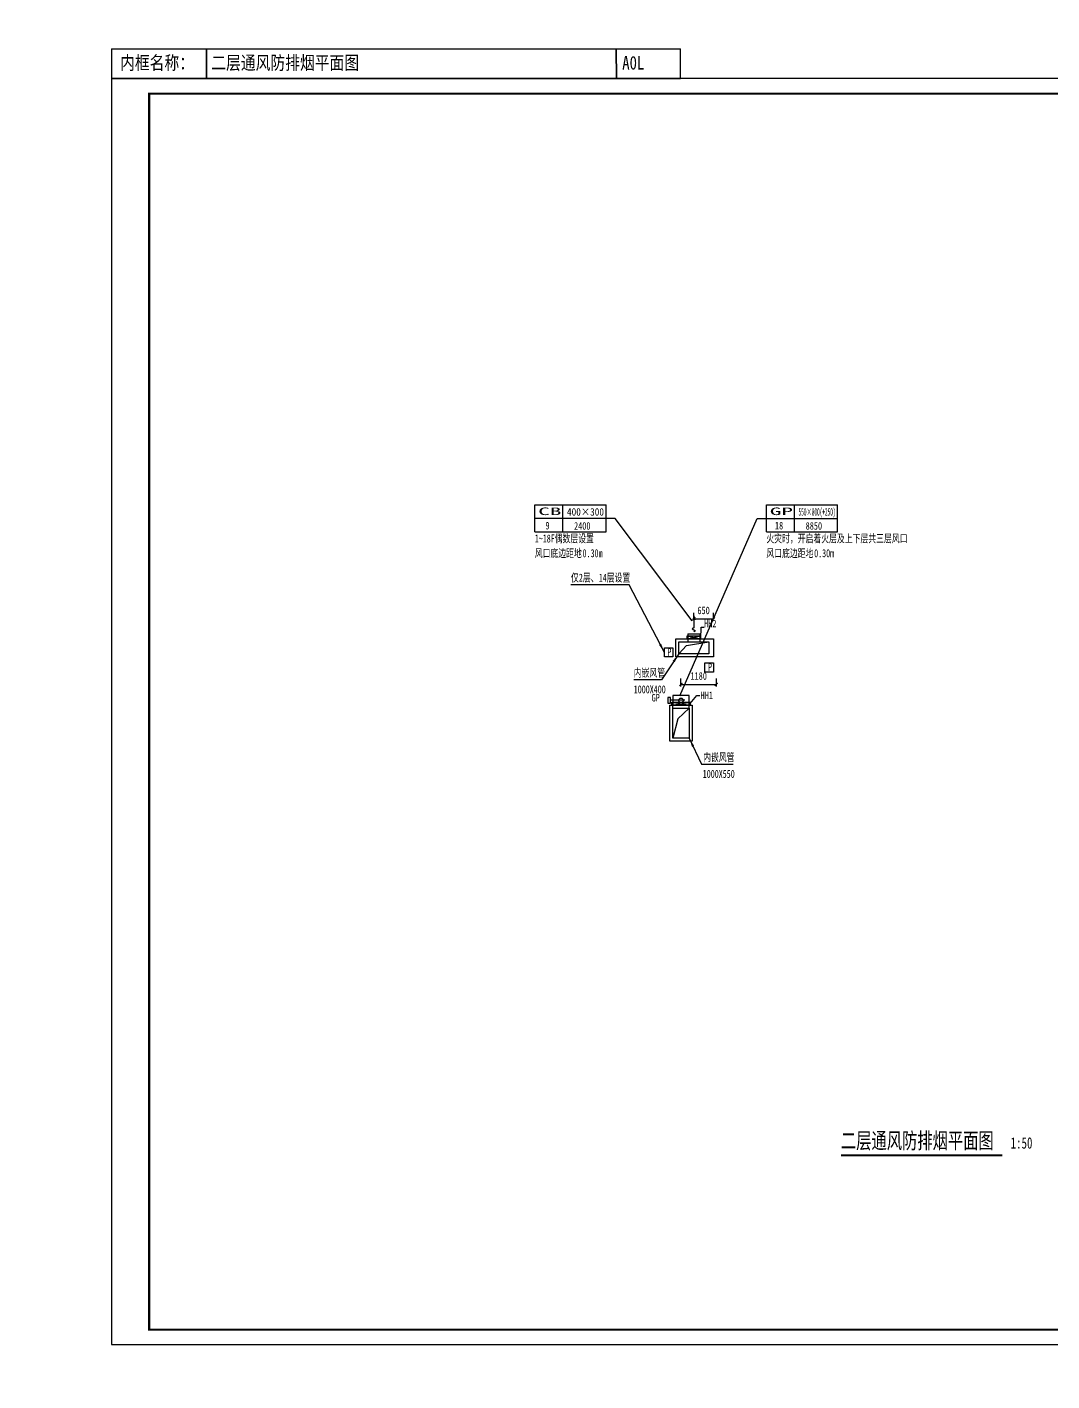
# Model space of a CAD drawing. Extents: x 3076 to 2381076, y 96010 to 1796010.
# Drawn here: x 370946 to 404993, y 718981 to 763944 of the extents above; entities that cross this region are included whole.
import ezdxf
from ezdxf.enums import TextEntityAlignment as Align

# ---------------------------------------------------------------- set-up
doc = ezdxf.new("R2010")
doc.units = 0
doc.header["$LTSCALE"] = 1000
doc.layers.get('0').update_dxf_attribs({"linetype": 'CONTINUOUS'})
for name, color, linetype in [('C-SHET-SHET', 7, 'CONTINUOUS'), ('DIM_SYMB', 3, 'CONTINUOUS'), ('H-DAPP-FDAMP', 161, 'CONTINUOUS'), ('H-DAPP-FGRIL', 161, 'CONTINUOUS'), ('H-DIMS', 7, 'CONTINUOUS'), ('H-DIMS-DUCT', 7, 'CONTINUOUS'), ('H-DUCT-FIRE', 20, 'CONTINUOUS'), ('H-HOLE', 7, 'CONTINUOUS'), ('h-hole-dims', 7, 'CONTINUOUS'), ('TH_TEXT', 7, 'CONTINUOUS')]:
    doc.layers.add(name, color=color, linetype=linetype)
doc.layers.add('内框', color=8, linetype='CONTINUOUS', plot=False)
doc.styles.add('TH-STYLE1', font='', dxfattribs={"width": 0.7})
doc.styles.add('黑体', font='simhei.ttf')
doc.styles.get('TH-STYLE1').set_extended_font_data('SimSun')
doc.dimstyles.new('TH-DIM100', dxfattribs={"dimscale": 100, "dimtxt": 2.5, "dimasz": 1, "dimexe": 2, "dimexo": 3, "dimgap": 1.5, "dimtad": 1, "dimdec": 0, "dimrnd": 10, "dimdsep": 46, "dimtxsty": 'TH-STYLE1', "dimblk": 'ARCHTICK', "dimcen": 0, "dimclrd": 256, "dimclre": 256, "dimclrt": 256, "dimazin": 2, "dimtfac": 1, "dimtdec": 0, "dimtofl": 0, "dimtmove": 0, "dimatfit": 3, "dimfxl": 0.18, "dimtolj": 1, "dimtzin": 0, "dimlwd": -1, "dimlwe": -1, "dimarcsym": 0})

# ---------------------------------------------------------------- blocks, each defined once
blk = doc.blocks.new('THAPE_A0L_inner')
at = {"layer": '内框'}
for p, q in [((0, 860.8), (0, 841)), ((0, 860.8), (378, 860.8)), ((63, 841), (63, 860.8)), ((63, 860.8), (63, 841)), ((335.4, 841), (335.36, 860.8)), ((335.36, 860.8), (335.4, 841)), ((378, 841), (378, 860.8)), ((0, 841), (63, 841)), ((36, 841), (0, 841)), ((108, 841), (36, 841)), ((63, 841), (335.4, 841)), ((252, 841), (108, 841)), ((378, 841), (252, 841)), ((335.4, 841), (378, 841))]:
    blk.add_line(p, q, dxfattribs=at)
blk.add_lwpolyline([(0, 0), (1189, 0), (1189, 841), (0, 841)], close=True, dxfattribs=at)
at = {"layer": '内框', "const_width": 1.4}
blk.add_lwpolyline([(25, 831), (25, 10), (1179, 10), (1179, 831)], close=True, dxfattribs=at)
at = {"layer": '内框', "style": '黑体', "width": 0.8}
for s, p in [('内框名称：', (5.69, 846.97)), ('A0L', (339.29, 846.96))]:
    blk.add_text(s, height=9, dxfattribs=at).set_placement(p)
blk.add_attdef('内框名称', (66.25, 846.96), '', height=9, dxfattribs=at)
blk = doc.blocks.new('*U29')
blk.add_line((200, -160), (-75, -160))
at = {"color": 7}
blk.add_line((400, -160), (150, -160), dxfattribs=at)
for points in [[(0, -320), (550, -320), (550, 0), (0, 0)], [(-165, -250), (-75, -250), (-75, -70), (-165, -70)]]:
    blk.add_lwpolyline(points, close=True)
blk.add_circle((275, -160), 75)
at = {"style": 'TH-STYLE1', "width": 0.7}
blk.add_text('GP', height=250, dxfattribs=at).set_placement((-704, -199))
blk = doc.blocks.new('*U30')
at = {"layer": 'H-HOLE'}
for p, q in [((-500, 0), (100, 100)), ((-500, 100), (100, 0))]:
    blk.add_line(p, q, dxfattribs=at)
blk.add_lwpolyline([(-500, 0), (100, 0), (100, 100), (-500, 100)], close=True, dxfattribs=at)
blk = doc.blocks.new('_ArchTick')
at = {"color": 0, "linetype": 'ByBlock', "const_width": 0.4}
blk.add_lwpolyline([(-0.5, -0.5), (0.5, 0.5)], dxfattribs=at)
blk = doc.blocks.new('*U11')
for p, q in [((3, 4.51), (26.67, 4.51)), ((3, -4.51), (3, 4.51)), ((12.33, -4.51), (12.33, 4.51)), ((26.67, -4.51), (26.67, 4.51)), ((0, 0), (26.67, 0)), ((3, -4.51), (26.67, -4.51))]:
    blk.add_line(p, q)
at = {"style": 'TH-STYLE1'}
for tag, width, p, p2 in [('风口名称', 1.412473, (4.15, 1.09), (11.84, 1.09)), ('尺寸', 0.728677, (13.71, 0.9), (25.99, 0.9))]:
    blk.add_attdef(tag, text='', height=2.5, dxfattribs=dict(at, width=width)).set_placement(p, p2, align=Align.FIT)
at = {"style": 'TH-STYLE1', "width": 0.8}
for tag, p in [('数量', (7.22, -4.43)), ('风量', (18.79, -4.51))]:
    blk.add_attdef(tag, text='', height=2.5, dxfattribs=at).set_placement(p, align=Align.BOTTOM_CENTER)
blk = doc.blocks.new('*U10')
for p, q in [((3, 4.51), (26.67, 4.51)), ((3, -4.51), (3, 4.51)), ((12.33, -4.51), (12.33, 4.51)), ((26.67, -4.51), (26.67, 4.51)), ((29.67, 0), (3, 0)), ((3, -4.51), (26.67, -4.51))]:
    blk.add_line(p, q)
at = {"style": 'TH-STYLE1'}
for tag, width, p, p2 in [('风口名称', 1.412473, (4.15, 1.09), (11.84, 1.09)), ('尺寸', 0.728677, (13.71, 0.9), (25.99, 0.9))]:
    blk.add_attdef(tag, text='', height=2.5, dxfattribs=dict(at, width=width)).set_placement(p, p2, align=Align.FIT)
at = {"style": 'TH-STYLE1', "width": 0.8}
for tag, p in [('数量', (7.22, -4.43)), ('风量', (18.79, -4.51))]:
    blk.add_attdef(tag, text='', height=2.5, dxfattribs=at).set_placement(p, align=Align.BOTTOM_CENTER)
blk = doc.blocks.new('*U31')
for p, q in [((-500, 0), (-500, 100)), ((-500, 0), (100, 0)), ((100, 0), (100, 100)), ((-287, -250), (-113, -150)), ((-200, -300), (-287, -250)), ((-113, -150), (-200, -100)), ((-200, -900), (-200, -300)), ((-200, -900), (-252, -707)), ((-200, -900), (-148, -707))]:
    blk.add_line(p, q)
blk = doc.blocks.new('*U32')
at = {"layer": 'H-HOLE'}
for p, q in [((-500, 0), (-50, 100)), ((-500, 100), (-50, 0))]:
    blk.add_line(p, q, dxfattribs=at)
blk.add_lwpolyline([(-500, 0), (-50, 0), (-50, 100), (-500, 100)], close=True, dxfattribs=at)
blk = doc.blocks.new('*D39')
at = {"layer": 'H-DIMS', "transparency": 16777216}
for p, q in [((393095, 744292), (393095, 744492)), ((393095, 744292), (393745, 744292)), ((393745, 744292), (393745, 744492))]:
    blk.add_line(p, q, dxfattribs=at)
at = {"layer": 'H-DIMS', "transparency": 16777216, "xscale": 100, "yscale": 100, "zscale": 100, "rotation": 180}
blk.add_blockref('_ArchTick', (393095, 744292), dxfattribs=at)
at = {"layer": 'H-DIMS', "transparency": 16777216, "xscale": 100, "yscale": 100, "zscale": 100}
blk.add_blockref('_ArchTick', (393745, 744292), dxfattribs=at)
at = {"layer": 'H-DIMS', "transparency": 16777216, "insert": (393420, 744570), "char_height": 250, "attachment_point": 5, "style": 'TH-STYLE1'}
blk.add_mtext('\\A1;650', dxfattribs=at)
blk = doc.blocks.new('*D40')
at = {"layer": 'H-DIMS', "transparency": 16777216}
for p, q in [((392670, 742045), (392670, 742313)), ((392670, 742113), (393845, 742113)), ((393845, 742045), (393845, 742313))]:
    blk.add_line(p, q, dxfattribs=at)
at = {"layer": 'H-DIMS', "transparency": 16777216, "xscale": 100, "yscale": 100, "zscale": 100, "rotation": 180}
blk.add_blockref('_ArchTick', (392670, 742113), dxfattribs=at)
at = {"layer": 'H-DIMS', "transparency": 16777216, "xscale": 100, "yscale": 100, "zscale": 100}
blk.add_blockref('_ArchTick', (393845, 742113), dxfattribs=at)
at = {"layer": 'H-DIMS', "transparency": 16777216, "insert": (393258, 742391), "char_height": 250, "attachment_point": 5, "style": 'TH-STYLE1'}
blk.add_mtext('\\A1;1180', dxfattribs=at)
blk = doc.blocks.new('201311_THAPE_A0L')
blk.add_lwpolyline([(0, 0), (1189, 0), (1189, 841), (0, 841)], close=True)
at = {"const_width": 1.4}
blk.add_lwpolyline([(25, 831), (25, 10), (1179, 10), (1179, 831)], close=True, dxfattribs=at)

msp = doc.modelspace()

# ---------------------------------------------------------------- linework, layer by layer
at = {"layer": 'DIM_SYMB', "const_width": 70}
msp.add_lwpolyline([(397982.8, 726475.4), (403341.2, 726475.4)], dxfattribs=at)
at = {"layer": 'H-DIMS', "color": 7}
for p, q in [((390945.5, 745424.9), (389012.8, 745424.9)), ((392116.5, 743174.9), (390945.5, 745424.9)), ((392595.5, 743124.9), (392025.7, 742265.8)), ((392025.7, 742265.8), (391099.7, 742265.8)), ((392945.5, 740324.9), (393350.2, 739460.1)), ((393350.2, 739460.1), (394406.7, 739460.1))]:
    msp.add_line(p, q, dxfattribs=at)
at = {"layer": 'H-DIMS', "color": 1}
for p, q in [((392895.5, 743724.9), (392895.5, 743524.9)), ((393295.5, 743724.9), (393295.5, 743524.9)), ((392595.5, 743124.9), (392849.7, 743401.1)), ((392849.7, 743401.1), (393595.5, 743524.9))]:
    msp.add_line(p, q, dxfattribs=at)
at = {"layer": 'H-DIMS', "color": 7}
for points in [[(392116.5, 743174.9, 0, 80, 0), (391978, 743441, 0, 0, 0)], [(392595.5, 743124.9, 0, 80, 0), (392429.7, 742874.9, 0, 0, 0)], [(392945.5, 740324.9, 0, 80, 0), (393072.6, 740053.1, 0, 0, 0)]]:
    msp.add_lwpolyline(points, format="xyseb", dxfattribs=at)
at = {"layer": 'H-DIMS'}
for points in [[(392116.5, 743324.9), (392395.5, 743324.9), (392395.5, 743024.9), (392116.5, 743024.9)], [(393466.5, 742824.9), (393745.5, 742824.9), (393745.5, 742524.9), (393466.5, 742524.9)]]:
    msp.add_lwpolyline(points, close=True, dxfattribs=at)
at = {"layer": 'H-DIMS', "color": 7}
for points in [[(392495.5, 743624.9), (393745.5, 743624.9), (393745.5, 743024.9), (392495.5, 743024.9)], [(392295.5, 741424.9), (393045.5, 741424.9), (393045.5, 740224.9), (392295.5, 740224.9)]]:
    msp.add_lwpolyline(points, close=True, dxfattribs=at)
at = {"layer": 'H-DIMS', "color": 1}
msp.add_lwpolyline([(392595.5, 743524.9), (393595.5, 743524.9), (393595.5, 743124.9), (392595.5, 743124.9)], close=True, dxfattribs=at)
at = {"layer": 'H-DUCT-FIRE'}
for p, q in [((392395.5, 741324.9), (392395.5, 741424.9)), ((392945.5, 741324.9), (392564.7, 740968.4)), ((392945.5, 741324.9), (392945.5, 741424.9)), ((392564.7, 740968.4), (392395.5, 740324.9))]:
    msp.add_line(p, q, dxfattribs=at)
msp.add_lwpolyline([(392395.5, 741324.9), (392945.5, 741324.9), (392945.5, 740324.9), (392395.5, 740324.9)], close=True, dxfattribs=at)
at = {"layer": '内框', "const_width": 0.1}
msp.add_lwpolyline([(371503.9, 911272.4), (437601, 911272.4), (437601, 813688.7), (373058.5, 813688.7), (373058.5, 774121.3), (437664.1, 774121.3), (437664.1, 670351.4), (370946.1, 670351.4), (370946.1, 911272.4), (371503.9, 911272.4)], dxfattribs=at)

# ---------------------------------------------------------------- block references
at = {"layer": 'C-SHET-SHET', "xscale": 50, "yscale": 50, "zscale": 50}
msp.add_blockref('201311_THAPE_A0L', (373753.2, 720185.4), dxfattribs=at)
at = {"layer": 'H-DAPP-FDAMP'}
msp.add_blockref('*U29', (392395.5, 741744.9), dxfattribs=at)
at = {"layer": 'H-DAPP-FGRIL', "xscale": -0.6666666666666666, "yscale": 0.6666666666666666, "zscale": 0.6666666666666666, "rotation": 179.9994241992027}
msp.add_blockref('*U31', (393228.8, 743791.5, 0), dxfattribs=at)
at = {"layer": 'H-DIMS-DUCT'}
ref = msp.add_blockref('*U10', (387512.1, 747628.4), dxfattribs=dict(at, xscale=100, yscale=100, zscale=100))
ref.add_attrib('风口名称', 'CB', dxfattribs={"layer": '0', "height": 250, "style": 'TH-STYLE1', "width": 1.623779}).set_placement((387927.4, 747737), (388696.3, 747737), align=Align.FIT)
ref.add_attrib('尺寸', '400×300', dxfattribs={"layer": '0', "height": 250, "style": 'TH-STYLE1', "width": 0.863622}).set_placement((388882.6, 747718.3), (390110.9, 747718.3), align=Align.FIT)
ref.add_attrib('数量', '9', dxfattribs={"layer": '0', "height": 250, "style": 'TH-STYLE1', "width": 0.8}).set_placement((388233.8, 747185.9), align=Align.BOTTOM_CENTER)
ref.add_attrib('风量', '2400', dxfattribs={"layer": '0', "height": 250, "style": 'TH-STYLE1', "width": 0.8}).set_placement((389390.6, 747177.1), align=Align.BOTTOM_CENTER)
ref = msp.add_blockref('*U11', (395205.8, 747628.4), dxfattribs=dict(at, xscale=100, yscale=100, zscale=100))
ref.add_attrib('风口名称', 'GP', dxfattribs={"layer": '0', "height": 250, "style": 'TH-STYLE1', "width": 1.521532}).set_placement((395621.1, 747737), (396390, 747737), align=Align.FIT)
ref.add_attrib('尺寸', '550×800(+250)', dxfattribs={"layer": '0', "height": 250, "style": 'TH-STYLE1', "width": 0.501022}).set_placement((396576.3, 747718.3), (397804.6, 747718.3), align=Align.FIT)
ref.add_attrib('数量', '18', dxfattribs={"layer": '0', "height": 250, "style": 'TH-STYLE1', "width": 0.8}).set_placement((395927.5, 747185.9), align=Align.BOTTOM_CENTER)
ref.add_attrib('风量', '8850', dxfattribs={"layer": '0', "height": 250, "style": 'TH-STYLE1', "width": 0.8}).set_placement((397084.4, 747177.1), align=Align.BOTTOM_CENTER)
at = {"layer": 'H-HOLE', "xscale": -1, "rotation": 180}
for name, p in [('*U32', (393370.5, 743724.9)), ('*U30', (392870.5, 741524.9))]:
    msp.add_blockref(name, p, dxfattribs=at)
at = {"layer": '内框', "xscale": 50, "yscale": 50, "zscale": 50}
msp.add_blockref('THAPE_A0L_inner', (373753.2, 720185.4), dxfattribs=at).add_auto_attribs({'内框名称': '二层通风防排烟平面图'})

# ---------------------------------------------------------------- texts
at = {"layer": 'DIM_SYMB', "color": 7, "style": 'TH-STYLE1', "width": 0.7}
for s, height, p in [('二层通风防排烟平面图', 531.65, (397982.8, 726695.1)), ('1:50', 379.75, (403621.2, 726695.1))]:
    msp.add_text(s, height=height, dxfattribs=at).set_placement(p)
at = {"layer": 'H-DIMS', "color": 7, "style": 'TH-STYLE1', "width": 0.7}
for s, height, p in [('仅', 265.8, (389012.8, 745525)), ('2', 265.8, (389277.4, 745525)), ('层、', 265.82, (389409.7, 745525)), ('14', 265.82, (389939, 745525)), ('层设置', 265.82, (390203.6, 745525)), ('P', 265.8, (392217.1, 743056.4)), ('P', 265.8, (393567.1, 742556.4)), ('内嵌风管', 265.82, (391099.7, 742365.9)), ('1000X400', 265.82, (391099.7, 741815.7)), ('内嵌风管', 265.82, (393405, 739560.2)), ('1000X550', 265.82, (393391.5, 739010))]:
    msp.add_text(s, height=height, dxfattribs=at).set_placement(p)
at = {"layer": 'h-hole-dims', "char_height": 250, "attachment_point": 7, "style": 'TH-STYLE1'}
for s, insert in [('HH2', (393437.9, 744013.4)), ('HH1', (393320.5, 741624.9))]:
    msp.add_mtext(s, dxfattribs=dict(at, insert=insert))
at = {"layer": 'TH_TEXT', "style": 'TH-STYLE1', "width": 0.7}
for s, height, p in [('1~18F', 265.82, (387812.1, 746827.1)), ('偶数层设置', 265.82, (388473.7, 746827.1)), ('火灾时，开启着火层及上下层共三层风口', 265.823, (395505.8, 746827.1)), ('风口底边距地', 265.82, (387812.1, 746337.1)), ('0.30m', 265.82, (389399.9, 746337.1)), ('风口底边距地', 265.82, (395505.8, 746337.1)), ('0.30m', 265.82, (397093.6, 746337.1))]:
    msp.add_text(s, height=height, dxfattribs=at).set_placement(p)

# ---------------------------------------------------------------- dimensions: what is measured, and where the dimension line sits
at = {"layer": 'H-DIMS'}
dim = msp.add_linear_dim(base=(393745.5, 744291.5), p1=(393095.5, 743991.5, 0), p2=(393745.5, 743991.5), dimstyle='TH-DIM100', dxfattribs=at)
dim.commit()
dim.dimension.update_dxf_attribs({"geometry": '*D39', "text_midpoint": (393420.5, 744291.5), "dimtype": 128})
dim = msp.add_linear_dim(base=(393845.5, 742112.7), p1=(392670.5, 741744.9), p2=(393845.5, 741744.9), dimstyle='TH-DIM100', dxfattribs=at)
dim.commit()
dim.dimension.update_dxf_attribs({"geometry": '*D40', "text_midpoint": (393258, 742390.7)})

# ---------------------------------------------------------------- leaders
at = {"layer": 'H-DIMS-DUCT'}
for points in [[(393044, 744226.1, 0), (390478.7, 747628.4)], [(392636.3, 741738.8, 0), (395205.8, 747628.4)]]:
    msp.add_leader(points, dimstyle='TH-DIM100', override={"dimgap": 1.5, "dimtad": 0}, dxfattribs=at)
at = {"layer": 'h-hole-dims'}
for points in [[(393324.2, 743630.1), (393337.9, 744013.4), (393437.9, 744013.4)], [(392970.5, 741474.9), (393193, 741740), (393293, 741740)]]:
    msp.add_leader(points, dimstyle='TH-DIM100', override={"dimgap": 1.5, "dimtad": 0}, dxfattribs=at)

doc.saveas('drawing.dxf')
